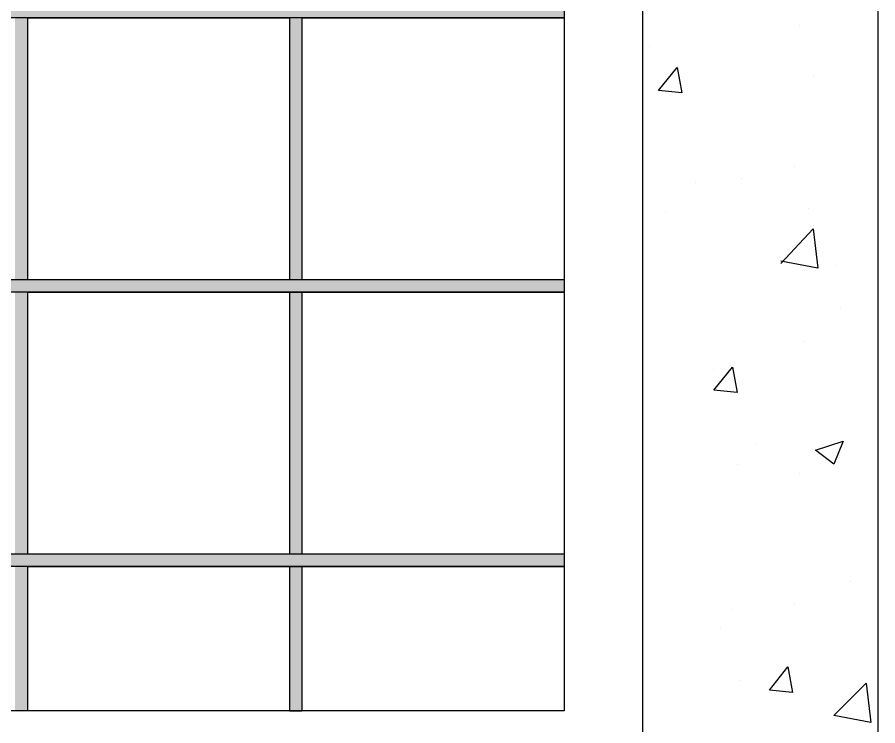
# Model space of a CAD drawing. Header units: inches. Extents: x 448145 to 618619, y -64863 to 148507.
# Drawn here: x 483103 to 483735, y 139140 to 139660 of the extents above; entities that cross this region are included whole.
import ezdxf

# ---------------------------------------------------------------- set-up
doc = ezdxf.new("R2010")
doc.units = ezdxf.units.IN
doc.header["$MEASUREMENT"] = 0

msp = doc.modelspace()

# ---------------------------------------------------------------- hatches: boundary and pattern name
h = msp.add_hatch(color=256)
h.dxf.hatch_style = 1
h.paths.add_polyline_path([(482707.8, 141278.992), (482698.599, 141278.992), (482698.599, 140473.057), (482707.8, 140473.057)])
h.paths.add_polyline_path([(483110.768, 141278.992), (483101.567, 141278.992), (483101.567, 139150.713), (483110.768, 139150.713)])
h.paths.add_polyline_path([(483312.251, 141278.992), (483303.051, 141278.992), (483303.051, 140412.935), (483312.251, 140423.171)])
h.paths.add_polyline_path([(482909.284, 141278.992), (482900.083, 141278.992), (482900.083, 139150.713), (482909.284, 139150.713)])
h = msp.add_hatch(color=256)
h.dxf.hatch_style = 1
h.paths.add_polyline_path([(483312.251, 140262.373), (483303.051, 140262.373), (483303.051, 140070.089), (483312.251, 140070.089)])
h.paths.add_polyline_path([(483312.251, 140423.171), (483303.051, 140412.935), (483303.051, 140271.573), (483312.251, 140271.573)])
h.paths.add_polyline_path([(483312.251, 140060.889), (483303.051, 140060.889), (483303.051, 139870.298), (483312.251, 139870.298)])
h.paths.add_polyline_path([(483312.251, 139861.098), (483303.051, 139861.098), (483303.051, 139668.814), (483312.251, 139668.814)])
h.paths.add_polyline_path([(483312.251, 139870.298), (483303.051, 139870.298), (483303.051, 139861.098), (483312.251, 139861.098)])
h.paths.add_polyline_path([(483504.535, 139668.814), (483312.251, 139668.814), (481894.357, 139668.814), (481894.357, 139659.614), (483504.535, 139659.614)])
h.paths.add_polyline_path([(483504.535, 139467.33), (481894.357, 139467.33), (481894.357, 139458.13), (483504.535, 139458.13)])
h.paths.add_polyline_path([(482707.8, 139659.614), (482698.599, 139659.614), (482698.599, 139467.33), (482707.8, 139467.33)])
h.paths.add_polyline_path([(482707.8, 139956.648), (482698.599, 139956.648), (482698.599, 139870.298), (482707.8, 139870.298)])
h.paths.add_polyline_path([(482707.8, 139870.298), (482698.599, 139870.298), (482698.599, 139861.098), (482707.8, 139861.098)])
h.paths.add_polyline_path([(482707.8, 139861.098), (482698.599, 139861.098), (482698.599, 139668.814), (482707.8, 139668.814)])
h = msp.add_hatch(color=256)
h.dxf.hatch_style = 1
h.paths.add_polyline_path([(483312.251, 139659.614), (483303.051, 139659.614), (483303.051, 139467.33), (483312.251, 139467.33)])
h = msp.add_hatch(color=256)
h.dxf.hatch_style = 1
h.paths.add_polyline_path([(483504.535, 139265.847), (481894.357, 139265.847), (481894.357, 139256.646), (483504.535, 139256.646)])
h.paths.add_polyline_path([(482095.841, 139467.33), (481894.357, 139467.33), (481894.357, 139458.13), (482095.841, 139458.13)])
h = msp.add_hatch(color=256)
h.dxf.hatch_style = 1
h.paths.add_polyline_path([(483312.251, 139458.13), (483303.051, 139458.13), (483303.051, 139265.847), (483312.251, 139265.847)])
h = msp.add_hatch(color=256)
h.dxf.hatch_style = 1
h.paths.add_polyline_path([(483312.251, 139256.646), (483303.051, 139256.646), (483303.051, 139150.713), (483312.251, 139150.713)])

# ---------------------------------------------------------------- linework, layer by layer
for p, q in [((483303.051, 139458.13), (483312.251, 139458.13)), ((483303.051, 139265.847), (483312.251, 139265.847)), ((483303.051, 139256.646), (483312.251, 139256.646)), ((483303.051, 139150.713), (483312.251, 139150.713))]:
    msp.add_line(p, q)
at = {"color": 7, "lineweight": 25}
for points in [[(481664.09, 141509.26), (483734.802, 141509.26), (483734.802, 138920.446), (481664.09, 138920.446)], [(481836.79, 141336.559), (483562.102, 141336.559), (483562.102, 139093.146), (481836.79, 139093.146)], [(481894.357, 141278.992), (483504.535, 141278.992), (483504.535, 139150.713), (481894.357, 139150.713)], [(483587.499, 139623.099), (483590.885, 139604.475), (483573.954, 139606.168)], [(483628.134, 139402.991), (483631.521, 139384.366), (483614.589, 139386.06)], [(483709.405, 139348.81), (483702.633, 139331.879), (483689.088, 139342.038)], [(483668.77, 139182.883), (483672.156, 139164.258), (483655.225, 139165.951)], [(483729.723, 139142.247), (483702.633, 139147.327), (483726.337, 139171.031)]]:
    msp.add_lwpolyline(points, close=True, dxfattribs=at)
msp.add_lwpolyline([(483504.535, 139668.814), (483504.535, 139659.614), (481894.357, 139659.614), (481894.357, 139668.814), (483312.251, 139668.814)])
for points in [[(483110.768, 139659.614), (483303.051, 139659.614)], [(483110.768, 139659.614), (483110.768, 139467.33)], [(483303.051, 139659.614), (483303.051, 139467.33)], [(483312.251, 139659.614), (483504.535, 139659.614)], [(483312.251, 139659.614), (483312.251, 139467.33)], [(483677.236, 139653.576), (483677.236, 139653.576)], [(483567.181, 139638.338), (483567.181, 139638.338)], [(483687.394, 139616.327), (483687.394, 139616.327)], [(483673.849, 139550.294), (483673.849, 139550.294)], [(483634.907, 139541.829), (483634.907, 139541.829)], [(483601.044, 139538.442), (483601.044, 139538.442)], [(483579.033, 139516.432), (483579.033, 139516.432)], [(483684.008, 139519.818), (483684.008, 139519.818)], [(483663.69, 139479.182), (483687.394, 139504.58), (483690.781, 139475.796), (483663.69, 139480.876)], [(483704.326, 139477.489), (483704.326, 139477.489)], [(483110.768, 139467.33), (483303.051, 139467.33)], [(483312.251, 139467.33), (483504.535, 139467.33)], [(483110.768, 139458.13), (483303.051, 139458.13)], [(483110.768, 139458.13), (483110.768, 139265.847)], [(483303.051, 139458.13), (483303.051, 139265.847)], [(483312.251, 139458.13), (483504.535, 139458.13)], [(483312.251, 139458.13), (483312.251, 139265.847)], [(483707.712, 139447.013), (483707.712, 139447.013)], [(483680.622, 139421.616), (483680.622, 139421.616)], [(483614.589, 139401.298), (483614.589, 139401.298)], [(483645.066, 139347.117), (483645.066, 139347.117)], [(483704.326, 139340.345), (483704.326, 139340.345)], [(483631.521, 139331.879), (483631.521, 139331.879)], [(483677.236, 139325.106), (483677.236, 139325.106)], [(483110.768, 139265.847), (483303.051, 139265.847)], [(483312.251, 139265.847), (483504.535, 139265.847)], [(483110.768, 139256.646), (483303.051, 139256.646)], [(483110.768, 139256.646), (483110.768, 139150.713)], [(483303.051, 139256.646), (483303.051, 139150.713)], [(483312.251, 139256.646), (483504.535, 139256.646)], [(483312.251, 139256.646), (483312.251, 139150.713)], [(483714.485, 139245.529), (483714.485, 139245.529)], [(483628.134, 139225.211), (483628.134, 139225.211)], [(483673.849, 139228.597), (483673.849, 139228.597)], [(483619.669, 139211.666), (483619.669, 139211.666)], [(483633.214, 139172.724), (483633.214, 139172.724)]]:
    msp.add_lwpolyline(points, dxfattribs=at)
for points in [[(481894.357, 139467.33), (483504.535, 139467.33), (483504.535, 139458.13), (481894.357, 139458.13)], [(481894.357, 139265.847), (483504.535, 139265.847), (483504.535, 139256.646), (481894.357, 139256.646)]]:
    msp.add_lwpolyline(points, close=True)

doc.saveas('drawing.dxf')
